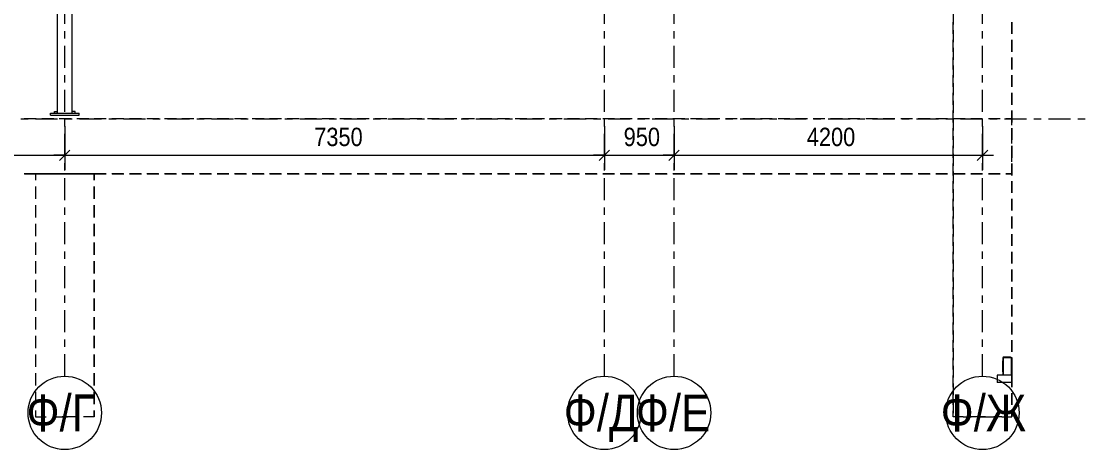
# Model space of a CAD drawing. Header units: millimetres. Extents: x -423 to 766, y -621 to 220.
# Drawn here: x -165.8 to -19.9, y -483.2 to -424.9 of the extents above; entities that cross this region are included whole.
import ezdxf

# ---------------------------------------------------------------- set-up
doc = ezdxf.new("R2010")
doc.units = ezdxf.units.MM
doc.linetypes.add('XKITLINE00', pattern=[0])
doc.linetypes.add('XKITLINE03', pattern=[6, 3, -1, 1, -1])
for name, color, linetype, lineweight in [('Part', 2, 'Continuous', 0), ('ReferenceModel', 1, 'Continuous', 0), ('S-GRID', 1, 'Continuous', 0), ('Z-DIMENSIONS', 1, 'Continuous', 0)]:
    doc.layers.add(name, color=color, linetype=linetype, lineweight=lineweight)
doc.styles.add('GOST type A', font='ARIAL.TTF')

msp = doc.modelspace()

# ---------------------------------------------------------------- linework, layer by layer
at = {"layer": 'Part', "linetype": 'XKITLINE00', "lineweight": 0}
for p, q in [((-160.9, -437.39), (-160.9, -412.39)), ((-158.9, -437.39), (-158.9, -412.39)), ((-161.85, -437.69), (-161.85, -437.39)), ((-161.85, -437.39), (-157.95, -437.39)), ((-161.85, -437.69), (-157.95, -437.69)), ((-161.3, -437.39), (-161.3, -437.19)), ((-161.3, -437.19), (-160.9, -437.19)), ((-158.5, -437.19), (-158.9, -437.19)), ((-158.5, -437.39), (-158.5, -437.19)), ((-157.95, -437.69), (-157.95, -437.39)), ((-32.1, -471.14), (-32.18, -471.14)), ((-32.18, -471.14), (-32.18, -472.64)), ((-32.1, -470.61), (-31.1, -470.61)), ((-32.1, -470.61), (-32.1, -470.69)), ((-32.1, -470.69), (-31.1, -470.69)), ((-32.1, -471.14), (-32.1, -470.69)), ((-32.1, -472.64), (-32.1, -471.14)), ((-30.94, -470.73), (-32.06, -470.73)), ((-32.06, -470.73), (-32.06, -473.05)), ((-31.1, -470.61), (-31.1, -470.69)), ((-31.1, -470.69), (-30.9, -470.69)), ((-30.94, -473.05), (-30.94, -470.73)), ((-30.9, -470.69), (-30.9, -473.09)), ((-32.18, -472.64), (-32.1, -472.64)), ((-32.1, -473.09), (-32.1, -472.64)), ((-30.9, -473.09), (-32.9, -473.09)), ((-32.9, -473.09), (-32.9, -474.09)), ((-30.9, -474.09), (-32.9, -474.09)), ((-32.06, -473.05), (-30.94, -473.05)), ((-30.9, -473.09), (-30.9, -474.09))]:
    msp.add_line(p, q, dxfattribs=at)
at = {"layer": 'ReferenceModel', "linetype": 'XKITLINE00', "lineweight": 0}
for p, q in [((-38.9, -423.71), (-38.9, -425.31)), ((-38.9, -423.71), (-38.9, -425.31)), ((-38.9, -426.62), (-38.9, -425.02)), ((-30.9, -426.62), (-30.9, -425.02)), ((-30.9, -425.02), (-30.9, -426.62)), ((-30.9, -426.62), (-30.9, -425.02)), ((-38.9, -426.11), (-38.9, -427.72)), ((-38.9, -426.11), (-38.9, -427.72)), ((-38.9, -429.03), (-38.9, -427.43)), ((-30.9, -429.03), (-30.9, -427.43)), ((-30.9, -427.43), (-30.9, -429.03)), ((-30.9, -429.03), (-30.9, -427.43)), ((-38.9, -428.52), (-38.9, -430.12)), ((-38.9, -428.52), (-38.9, -430.12)), ((-38.9, -431.44), (-38.9, -429.83)), ((-30.9, -431.44), (-30.9, -429.83)), ((-30.9, -429.83), (-30.9, -431.44)), ((-30.9, -431.44), (-30.9, -429.83)), ((-38.9, -430.93), (-38.9, -432.53)), ((-38.9, -430.93), (-38.9, -432.53)), ((-38.9, -433.84), (-38.9, -432.24)), ((-30.9, -433.84), (-30.9, -432.24)), ((-30.9, -432.24), (-30.9, -433.84)), ((-30.9, -433.84), (-30.9, -432.24)), ((-38.9, -433.33), (-38.9, -434.94)), ((-38.9, -433.33), (-38.9, -434.94)), ((-38.9, -436.25), (-38.9, -434.65)), ((-30.9, -436.25), (-30.9, -434.65)), ((-30.9, -434.65), (-30.9, -436.25)), ((-30.9, -436.25), (-30.9, -434.65)), ((-38.9, -435.74), (-38.9, -437.34)), ((-38.9, -435.74), (-38.9, -437.34)), ((-38.9, -438.66), (-38.9, -437.05)), ((-30.9, -438.66), (-30.9, -437.05)), ((-30.9, -437.05), (-30.9, -438.66)), ((-30.9, -438.66), (-30.9, -437.05)), ((-163.84, -438.19), (-165.43, -438.19)), ((-163.79, -438.19), (-165.38, -438.19)), ((-161.45, -438.19), (-163.04, -438.19)), ((-161.4, -438.19), (-162.99, -438.19)), ((-159.06, -438.19), (-160.65, -438.19)), ((-159.01, -438.19), (-160.6, -438.19)), ((-156.67, -438.19), (-158.26, -438.19)), ((-156.63, -438.19), (-158.22, -438.19)), ((-154.28, -438.19), (-155.88, -438.19)), ((-154.24, -438.19), (-155.83, -438.19)), ((-151.9, -438.19), (-153.49, -438.19)), ((-151.85, -438.19), (-153.44, -438.19)), ((-149.51, -438.19), (-151.1, -438.19)), ((-149.46, -438.19), (-151.06, -438.19)), ((-147.12, -438.19), (-148.71, -438.19)), ((-147.08, -438.19), (-148.67, -438.19)), ((-144.73, -438.19), (-146.32, -438.19)), ((-144.69, -438.19), (-146.28, -438.19)), ((-142.34, -438.19), (-143.94, -438.19)), ((-142.3, -438.19), (-143.89, -438.19)), ((-139.96, -438.19), (-141.55, -438.19)), ((-139.92, -438.19), (-141.51, -438.19)), ((-137.57, -438.19), (-139.16, -438.19)), ((-137.53, -438.19), (-139.12, -438.19)), ((-135.18, -438.19), (-136.77, -438.19)), ((-135.14, -438.19), (-136.73, -438.19)), ((-132.79, -438.19), (-134.38, -438.19)), ((-132.75, -438.19), (-134.34, -438.19)), ((-130.4, -438.19), (-132, -438.19)), ((-130.37, -438.19), (-131.96, -438.19)), ((-128.02, -438.19), (-129.61, -438.19)), ((-127.98, -438.19), (-129.57, -438.19)), ((-125.63, -438.19), (-127.22, -438.19)), ((-125.59, -438.19), (-127.18, -438.19)), ((-123.24, -438.19), (-124.83, -438.19)), ((-123.2, -438.19), (-124.8, -438.19)), ((-120.85, -438.19), (-122.44, -438.19)), ((-120.82, -438.19), (-122.41, -438.19)), ((-118.46, -438.19), (-120.06, -438.19)), ((-118.43, -438.19), (-120.02, -438.19)), ((-116.08, -438.19), (-117.67, -438.19)), ((-116.04, -438.19), (-117.63, -438.19)), ((-113.69, -438.19), (-115.28, -438.19)), ((-113.66, -438.19), (-115.25, -438.19)), ((-111.3, -438.19), (-112.89, -438.19)), ((-111.27, -438.19), (-112.86, -438.19)), ((-108.91, -438.19), (-110.5, -438.19)), ((-108.88, -438.19), (-110.47, -438.19)), ((-106.52, -438.19), (-108.12, -438.19)), ((-106.49, -438.19), (-108.09, -438.19)), ((-104.14, -438.19), (-105.73, -438.19)), ((-104.11, -438.19), (-105.7, -438.19)), ((-101.75, -438.19), (-103.34, -438.19)), ((-101.72, -438.19), (-103.31, -438.19)), ((-99.36, -438.19), (-100.95, -438.19)), ((-99.33, -438.19), (-100.92, -438.19)), ((-96.97, -438.19), (-98.56, -438.19)), ((-96.95, -438.19), (-98.54, -438.19)), ((-94.58, -438.19), (-96.18, -438.19)), ((-94.56, -438.19), (-96.15, -438.19)), ((-92.19, -438.19), (-93.79, -438.19)), ((-92.17, -438.19), (-93.76, -438.19)), ((-89.81, -438.19), (-91.4, -438.19)), ((-89.78, -438.19), (-91.38, -438.19)), ((-87.42, -438.19), (-89.01, -438.19)), ((-87.4, -438.19), (-88.99, -438.19)), ((-85.03, -438.19), (-86.62, -438.19)), ((-85.01, -438.19), (-86.6, -438.19)), ((-82.64, -438.19), (-84.23, -438.19)), ((-82.62, -438.19), (-84.21, -438.19)), ((-80.25, -438.19), (-81.85, -438.19)), ((-80.24, -438.19), (-81.83, -438.19)), ((-77.87, -438.19), (-79.46, -438.19)), ((-77.85, -438.19), (-79.44, -438.19)), ((-75.48, -438.19), (-77.07, -438.19)), ((-75.46, -438.19), (-77.05, -438.19)), ((-73.09, -438.19), (-74.68, -438.19)), ((-73.07, -438.19), (-74.67, -438.19)), ((-70.7, -438.19), (-72.29, -438.19)), ((-70.69, -438.19), (-72.28, -438.19)), ((-68.31, -438.19), (-69.91, -438.19)), ((-68.3, -438.19), (-69.89, -438.19)), ((-65.93, -438.19), (-67.52, -438.19)), ((-65.91, -438.19), (-67.5, -438.19)), ((-63.54, -438.19), (-65.13, -438.19)), ((-63.53, -438.19), (-65.12, -438.19)), ((-61.15, -438.19), (-62.74, -438.19)), ((-61.14, -438.19), (-62.73, -438.19)), ((-58.76, -438.19), (-60.35, -438.19)), ((-58.75, -438.19), (-60.34, -438.19)), ((-56.37, -438.19), (-57.97, -438.19)), ((-56.36, -438.19), (-57.96, -438.19)), ((-53.99, -438.19), (-55.58, -438.19)), ((-53.98, -438.19), (-55.57, -438.19)), ((-51.6, -438.19), (-53.19, -438.19)), ((-51.59, -438.19), (-53.18, -438.19)), ((-49.21, -438.19), (-50.8, -438.19)), ((-49.2, -438.19), (-50.79, -438.19)), ((-46.82, -438.19), (-48.41, -438.19)), ((-46.82, -438.19), (-48.41, -438.19)), ((-44.43, -438.19), (-46.03, -438.19)), ((-44.43, -438.19), (-46.02, -438.19)), ((-42.05, -438.19), (-43.64, -438.19)), ((-42.04, -438.19), (-43.63, -438.19)), ((-39.66, -438.19), (-41.25, -438.19)), ((-39.65, -438.19), (-41.25, -438.19)), ((-38.9, -438.15), (-38.9, -439.75)), ((-38.9, -438.15), (-38.9, -439.75)), ((-37.27, -438.19), (-38.86, -438.19)), ((-37.27, -438.19), (-38.86, -438.19)), ((-34.88, -438.19), (-36.47, -438.19)), ((-34.88, -438.19), (-36.47, -438.19)), ((-32.49, -438.19), (-34.09, -438.19)), ((-32.49, -438.19), (-34.08, -438.19)), ((-30.9, -438.19), (-31.7, -438.19)), ((-30.9, -438.19), (-31.7, -438.19)), ((-30.9, -438.19), (-30.9, -438.19)), ((-30.9, -439.03), (-30.9, -438.19)), ((-30.9, -439.01), (-30.9, -438.19)), ((-38.9, -441.06), (-38.9, -439.46)), ((-38.9, -440.55), (-38.9, -442.16)), ((-38.9, -440.55), (-38.9, -442.16)), ((-30.9, -441.06), (-30.9, -439.46)), ((-30.9, -439.46), (-30.9, -441.06)), ((-30.9, -441.06), (-30.9, -439.46)), ((-30.9, -441.48), (-30.9, -439.83)), ((-30.9, -441.53), (-30.9, -439.86)), ((-38.9, -443.47), (-38.9, -441.87)), ((-30.9, -443.47), (-30.9, -441.87)), ((-30.9, -441.87), (-30.9, -443.47)), ((-30.9, -443.47), (-30.9, -441.87)), ((-38.9, -442.96), (-38.9, -444.56)), ((-38.9, -442.96), (-38.9, -444.56)), ((-30.9, -443.94), (-30.9, -442.3)), ((-30.9, -444.03), (-30.9, -442.36)), ((-38.9, -445.88), (-38.9, -444.27)), ((-30.9, -445.88), (-30.9, -444.27)), ((-30.9, -444.27), (-30.9, -445.88)), ((-30.9, -445.88), (-30.9, -444.27)), ((-30.9, -445.58), (-30.9, -444.76)), ((-30.9, -445.69), (-30.9, -444.86)), ((-163.84, -445.69), (-165.43, -445.69)), ((-165.38, -445.69), (-163.79, -445.69)), ((-163.01, -445.69), (-163.9, -445.69)), ((-163.9, -445.69), (-163.9, -446.54)), ((-163.01, -445.69), (-163.9, -445.69)), ((-163.9, -445.69), (-163.9, -446.54)), ((-163.9, -445.69), (-163.01, -445.69)), ((-163.9, -445.69), (-163.9, -446.54)), ((-161.45, -445.69), (-163.04, -445.69)), ((-162.99, -445.69), (-161.4, -445.69)), ((-160.35, -445.69), (-162.12, -445.69)), ((-160.35, -445.69), (-162.12, -445.69)), ((-162.12, -445.69), (-160.35, -445.69)), ((-159.06, -445.69), (-160.65, -445.69)), ((-160.6, -445.69), (-159.01, -445.69)), ((-157.68, -445.69), (-159.46, -445.69)), ((-157.68, -445.69), (-159.46, -445.69)), ((-159.46, -445.69), (-157.68, -445.69)), ((-156.67, -445.69), (-158.26, -445.69)), ((-158.22, -445.69), (-156.63, -445.69)), ((-155.9, -445.69), (-156.79, -445.69)), ((-155.9, -445.69), (-156.79, -445.69)), ((-156.79, -445.69), (-155.9, -445.69)), ((-155.9, -445.69), (-155.9, -446.54)), ((-155.9, -445.69), (-155.9, -446.54)), ((-155.9, -446.54), (-155.9, -445.69)), ((-154.28, -445.69), (-155.88, -445.69)), ((-155.83, -445.69), (-154.24, -445.69)), ((-151.9, -445.69), (-153.49, -445.69)), ((-153.44, -445.69), (-151.85, -445.69)), ((-149.51, -445.69), (-151.1, -445.69)), ((-151.06, -445.69), (-149.46, -445.69)), ((-147.12, -445.69), (-148.71, -445.69)), ((-148.67, -445.69), (-147.08, -445.69)), ((-144.73, -445.69), (-146.32, -445.69)), ((-146.28, -445.69), (-144.69, -445.69)), ((-142.34, -445.69), (-143.94, -445.69)), ((-143.89, -445.69), (-142.3, -445.69)), ((-139.96, -445.69), (-141.55, -445.69)), ((-141.51, -445.69), (-139.92, -445.69)), ((-137.57, -445.69), (-139.16, -445.69)), ((-139.12, -445.69), (-137.53, -445.69)), ((-135.18, -445.69), (-136.77, -445.69)), ((-136.73, -445.69), (-135.14, -445.69)), ((-132.79, -445.69), (-134.38, -445.69)), ((-134.34, -445.69), (-132.75, -445.69)), ((-130.4, -445.69), (-132, -445.69)), ((-131.96, -445.69), (-130.37, -445.69)), ((-128.02, -445.69), (-129.61, -445.69)), ((-129.57, -445.69), (-127.98, -445.69)), ((-125.63, -445.69), (-127.22, -445.69)), ((-127.18, -445.69), (-125.59, -445.69)), ((-123.24, -445.69), (-124.83, -445.69)), ((-124.8, -445.69), (-123.2, -445.69)), ((-120.85, -445.69), (-122.44, -445.69)), ((-122.41, -445.69), (-120.82, -445.69)), ((-118.46, -445.69), (-120.06, -445.69)), ((-120.02, -445.69), (-118.43, -445.69)), ((-116.08, -445.69), (-117.67, -445.69)), ((-117.63, -445.69), (-116.04, -445.69)), ((-113.69, -445.69), (-115.28, -445.69)), ((-115.25, -445.69), (-113.66, -445.69)), ((-111.3, -445.69), (-112.89, -445.69)), ((-112.86, -445.69), (-111.27, -445.69)), ((-108.91, -445.69), (-110.5, -445.69)), ((-110.47, -445.69), (-108.88, -445.69)), ((-106.52, -445.69), (-108.12, -445.69)), ((-108.09, -445.69), (-106.49, -445.69)), ((-104.14, -445.69), (-105.73, -445.69)), ((-105.7, -445.69), (-104.11, -445.69)), ((-101.75, -445.69), (-103.34, -445.69)), ((-103.31, -445.69), (-101.72, -445.69)), ((-99.36, -445.69), (-100.95, -445.69)), ((-100.92, -445.69), (-99.33, -445.69)), ((-96.97, -445.69), (-98.56, -445.69)), ((-98.54, -445.69), (-96.95, -445.69)), ((-94.58, -445.69), (-96.18, -445.69)), ((-96.15, -445.69), (-94.56, -445.69)), ((-92.19, -445.69), (-93.79, -445.69)), ((-93.76, -445.69), (-92.17, -445.69)), ((-89.81, -445.69), (-91.4, -445.69)), ((-91.38, -445.69), (-89.78, -445.69)), ((-87.42, -445.69), (-89.01, -445.69)), ((-88.99, -445.69), (-87.4, -445.69)), ((-85.03, -445.69), (-86.62, -445.69)), ((-86.6, -445.69), (-85.01, -445.69)), ((-82.64, -445.69), (-84.23, -445.69)), ((-84.21, -445.69), (-82.62, -445.69)), ((-80.25, -445.69), (-81.85, -445.69)), ((-81.83, -445.69), (-80.24, -445.69)), ((-77.87, -445.69), (-79.46, -445.69)), ((-79.44, -445.69), (-77.85, -445.69)), ((-75.48, -445.69), (-77.07, -445.69)), ((-77.05, -445.69), (-75.46, -445.69)), ((-73.09, -445.69), (-74.68, -445.69)), ((-74.67, -445.69), (-73.07, -445.69)), ((-70.7, -445.69), (-72.29, -445.69)), ((-72.28, -445.69), (-70.69, -445.69)), ((-68.31, -445.69), (-69.91, -445.69)), ((-69.89, -445.69), (-68.3, -445.69)), ((-65.93, -445.69), (-67.52, -445.69)), ((-67.5, -445.69), (-65.91, -445.69)), ((-63.54, -445.69), (-65.13, -445.69)), ((-65.12, -445.69), (-63.53, -445.69)), ((-61.15, -445.69), (-62.74, -445.69)), ((-62.73, -445.69), (-61.14, -445.69)), ((-58.76, -445.69), (-60.35, -445.69)), ((-60.34, -445.69), (-58.75, -445.69)), ((-56.37, -445.69), (-57.97, -445.69)), ((-57.96, -445.69), (-56.36, -445.69)), ((-53.99, -445.69), (-55.58, -445.69)), ((-55.57, -445.69), (-53.98, -445.69)), ((-51.6, -445.69), (-53.19, -445.69)), ((-53.18, -445.69), (-51.59, -445.69)), ((-49.21, -445.69), (-50.8, -445.69)), ((-50.79, -445.69), (-49.2, -445.69)), ((-46.82, -445.69), (-48.41, -445.69)), ((-48.41, -445.69), (-46.82, -445.69)), ((-44.43, -445.69), (-46.03, -445.69)), ((-46.02, -445.69), (-44.43, -445.69)), ((-42.05, -445.69), (-43.64, -445.69)), ((-43.63, -445.69), (-42.04, -445.69)), ((-39.66, -445.69), (-41.25, -445.69)), ((-41.25, -445.69), (-39.65, -445.69)), ((-38.9, -445.37), (-38.9, -446.97)), ((-38.9, -445.37), (-38.9, -446.97)), ((-37.27, -445.69), (-38.86, -445.69)), ((-38.86, -445.69), (-37.27, -445.69)), ((-34.88, -445.69), (-36.47, -445.69)), ((-36.47, -445.69), (-34.88, -445.69)), ((-32.49, -445.69), (-34.09, -445.69)), ((-34.08, -445.69), (-32.49, -445.69)), ((-30.9, -445.69), (-31.7, -445.69)), ((-31.7, -445.69), (-30.9, -445.69)), ((-30.9, -445.58), (-30.9, -445.69)), ((-30.9, -445.58), (-30.9, -445.69)), ((-30.9, -445.69), (-30.9, -445.69)), ((-163.9, -447.39), (-163.9, -449.09)), ((-163.9, -447.39), (-163.9, -449.09)), ((-163.9, -447.39), (-163.9, -449.09)), ((-155.9, -447.39), (-155.9, -449.09)), ((-155.9, -447.39), (-155.9, -449.09)), ((-155.9, -449.09), (-155.9, -447.39)), ((-38.9, -448.28), (-38.9, -446.68)), ((-38.9, -447.77), (-38.9, -449.38)), ((-38.9, -447.77), (-38.9, -449.38)), ((-30.9, -448.28), (-30.9, -446.68)), ((-30.9, -446.68), (-30.9, -448.28)), ((-30.9, -448.28), (-30.9, -446.68)), ((-38.9, -450.69), (-38.9, -449.09)), ((-30.9, -450.69), (-30.9, -449.09)), ((-30.9, -449.09), (-30.9, -450.69)), ((-30.9, -450.69), (-30.9, -449.09)), ((-163.9, -449.93), (-163.9, -451.63)), ((-163.9, -449.93), (-163.9, -451.63)), ((-163.9, -449.93), (-163.9, -451.63)), ((-155.9, -449.93), (-155.9, -451.63)), ((-155.9, -449.93), (-155.9, -451.63)), ((-155.9, -451.63), (-155.9, -449.93)), ((-38.9, -450.18), (-38.9, -451.78)), ((-38.9, -450.18), (-38.9, -451.78)), ((-38.9, -453.1), (-38.9, -451.49)), ((-30.9, -453.1), (-30.9, -451.49)), ((-30.9, -451.49), (-30.9, -453.1)), ((-30.9, -453.1), (-30.9, -451.49)), ((-163.9, -452.48), (-163.9, -454.17)), ((-163.9, -452.48), (-163.9, -454.17)), ((-163.9, -452.48), (-163.9, -454.17)), ((-155.9, -452.48), (-155.9, -454.17)), ((-155.9, -452.48), (-155.9, -454.17)), ((-155.9, -454.17), (-155.9, -452.48)), ((-38.9, -452.59), (-38.9, -454.19)), ((-38.9, -452.59), (-38.9, -454.19)), ((-163.9, -455.02), (-163.9, -456.72)), ((-163.9, -455.02), (-163.9, -456.72)), ((-163.9, -455.02), (-163.9, -456.72)), ((-155.9, -455.02), (-155.9, -456.72)), ((-155.9, -455.02), (-155.9, -456.72)), ((-155.9, -456.72), (-155.9, -455.02)), ((-38.9, -455.5), (-38.9, -453.9)), ((-38.9, -454.99), (-38.9, -456.6)), ((-38.9, -454.99), (-38.9, -456.6)), ((-30.9, -455.5), (-30.9, -453.9)), ((-30.9, -453.9), (-30.9, -455.5)), ((-30.9, -455.5), (-30.9, -453.9)), ((-38.9, -457.91), (-38.9, -456.31)), ((-30.9, -457.91), (-30.9, -456.31)), ((-30.9, -456.31), (-30.9, -457.91)), ((-30.9, -457.91), (-30.9, -456.31)), ((-163.9, -457.57), (-163.9, -459.26)), ((-163.9, -457.57), (-163.9, -459.26)), ((-163.9, -457.57), (-163.9, -459.26)), ((-155.9, -457.57), (-155.9, -459.26)), ((-155.9, -457.57), (-155.9, -459.26)), ((-155.9, -459.26), (-155.9, -457.57)), ((-38.9, -457.4), (-38.9, -459)), ((-38.9, -457.4), (-38.9, -459)), ((-38.9, -460.32), (-38.9, -458.71)), ((-30.9, -460.32), (-30.9, -458.71)), ((-30.9, -458.71), (-30.9, -460.32)), ((-30.9, -460.32), (-30.9, -458.71)), ((-163.9, -460.11), (-163.9, -461.81)), ((-163.9, -460.11), (-163.9, -461.81)), ((-163.9, -460.11), (-163.9, -461.81)), ((-155.9, -460.11), (-155.9, -461.81)), ((-155.9, -460.11), (-155.9, -461.81)), ((-155.9, -461.81), (-155.9, -460.11)), ((-38.9, -459.81), (-38.9, -461.41)), ((-38.9, -459.81), (-38.9, -461.41)), ((-38.9, -462.72), (-38.9, -461.12)), ((-38.9, -462.21), (-38.9, -463.82)), ((-38.9, -462.21), (-38.9, -463.82)), ((-30.9, -462.72), (-30.9, -461.12)), ((-30.9, -461.12), (-30.9, -462.72)), ((-30.9, -462.72), (-30.9, -461.12)), ((-163.9, -462.65), (-163.9, -464.35)), ((-163.9, -462.65), (-163.9, -464.35)), ((-163.9, -462.65), (-163.9, -464.35)), ((-155.9, -462.65), (-155.9, -464.35)), ((-155.9, -462.65), (-155.9, -464.35)), ((-155.9, -464.35), (-155.9, -462.65)), ((-38.9, -465.13), (-38.9, -463.53)), ((-30.9, -465.13), (-30.9, -463.53)), ((-30.9, -463.53), (-30.9, -465.13)), ((-30.9, -465.13), (-30.9, -463.53)), ((-163.9, -465.2), (-163.9, -466.89)), ((-163.9, -465.2), (-163.9, -466.89)), ((-163.9, -465.2), (-163.9, -466.89)), ((-155.9, -465.2), (-155.9, -466.89)), ((-155.9, -465.2), (-155.9, -466.89)), ((-155.9, -466.89), (-155.9, -465.2)), ((-38.9, -464.62), (-38.9, -466.22)), ((-38.9, -464.62), (-38.9, -466.22)), ((-38.9, -467.54), (-38.9, -465.93)), ((-30.9, -467.54), (-30.9, -465.93)), ((-30.9, -465.93), (-30.9, -467.54)), ((-30.9, -467.54), (-30.9, -465.93)), ((-163.9, -467.74), (-163.9, -469.44)), ((-163.9, -467.74), (-163.9, -469.44)), ((-163.9, -467.74), (-163.9, -469.44)), ((-155.9, -467.74), (-155.9, -469.44)), ((-155.9, -467.74), (-155.9, -469.44)), ((-155.9, -469.44), (-155.9, -467.74)), ((-38.9, -467.03), (-38.9, -468.63)), ((-38.9, -467.03), (-38.9, -468.63)), ((-38.9, -469.94), (-38.9, -468.34)), ((-38.9, -469.43), (-38.9, -471.04)), ((-38.9, -469.43), (-38.9, -471.04)), ((-30.9, -469.94), (-30.9, -468.34)), ((-30.9, -468.34), (-30.9, -469.94)), ((-30.9, -469.94), (-30.9, -468.34)), ((-163.9, -470.29), (-163.9, -471.98)), ((-163.9, -470.29), (-163.9, -471.98)), ((-163.9, -470.29), (-163.9, -471.98)), ((-155.9, -470.29), (-155.9, -471.98)), ((-155.9, -470.29), (-155.9, -471.98)), ((-155.9, -471.98), (-155.9, -470.29)), ((-38.9, -472.35), (-38.9, -470.75)), ((-30.9, -472.35), (-30.9, -470.75)), ((-30.9, -470.75), (-30.9, -472.35)), ((-30.9, -472.35), (-30.9, -470.75)), ((-38.9, -471.84), (-38.9, -473.44)), ((-38.9, -471.84), (-38.9, -473.44)), ((-163.9, -472.83), (-163.9, -474.53)), ((-163.9, -472.83), (-163.9, -474.53)), ((-163.9, -472.83), (-163.9, -474.53)), ((-155.9, -472.83), (-155.9, -474.53)), ((-155.9, -472.83), (-155.9, -474.53)), ((-155.9, -474.53), (-155.9, -472.83)), ((-38.9, -474.76), (-38.9, -473.15)), ((-30.9, -474.76), (-30.9, -473.15)), ((-30.9, -473.15), (-30.9, -474.76)), ((-30.9, -474.76), (-30.9, -473.15)), ((-163.9, -475.38), (-163.9, -477.07)), ((-163.9, -475.38), (-163.9, -477.07)), ((-163.9, -475.38), (-163.9, -477.07)), ((-155.9, -475.38), (-155.9, -477.07)), ((-155.9, -475.38), (-155.9, -477.07)), ((-155.9, -477.07), (-155.9, -475.38)), ((-38.9, -474.25), (-38.9, -475.85)), ((-38.9, -474.25), (-38.9, -475.85)), ((-38.9, -477.16), (-38.9, -475.56)), ((-30.9, -477.16), (-30.9, -475.56)), ((-30.9, -475.56), (-30.9, -477.16)), ((-30.9, -477.16), (-30.9, -475.56)), ((-38.9, -476.65), (-38.9, -478.26)), ((-38.9, -476.65), (-38.9, -478.26)), ((-163.9, -477.92), (-163.9, -478.77)), ((-163.9, -477.92), (-163.9, -478.77)), ((-163.9, -477.92), (-163.9, -478.77)), ((-155.9, -477.92), (-155.9, -478.77)), ((-155.9, -477.92), (-155.9, -478.77)), ((-155.9, -478.77), (-155.9, -477.92)), ((-38.9, -478.77), (-38.9, -477.97)), ((-30.9, -478.77), (-30.9, -477.97)), ((-30.9, -477.97), (-30.9, -478.77)), ((-30.9, -478.77), (-30.9, -477.97)), ((-163.9, -478.77), (-162.69, -478.77)), ((-163.9, -478.77), (-162.44, -478.77)), ((-161.48, -478.77), (-160.27, -478.77)), ((-160.99, -478.77), (-159.53, -478.77)), ((-158.82, -478.77), (-160.27, -478.77)), ((-158.32, -478.77), (-159.53, -478.77)), ((-155.9, -478.77), (-157.36, -478.77)), ((-155.9, -478.77), (-157.11, -478.77)), ((-37.79, -478.77), (-38.9, -478.77)), ((-37.55, -478.77), (-38.9, -478.77)), ((-37.55, -478.77), (-36.44, -478.77)), ((-34.47, -478.77), (-36.69, -478.77)), ((-35.33, -478.77), (-33.12, -478.77)), ((-32.25, -478.77), (-33.36, -478.77)), ((-32.25, -478.77), (-30.9, -478.77)), ((-32.01, -478.77), (-30.9, -478.77))]:
    msp.add_line(p, q, dxfattribs=at)
at = {"layer": 'S-GRID', "linetype": 'XKITLINE03', "lineweight": 0}
for p, q in [((-159.9, -473.24), (-159.9, -316.59)), ((-86.4, -473.24), (-86.4, -316.59)), ((-76.9, -473.24), (-76.9, -316.59)), ((-34.9, -473.24), (-34.9, -316.59)), ((-361.9, -438.19), (-19.9, -438.19))]:
    msp.add_line(p, q, dxfattribs=at)
at = {"layer": 'S-GRID', "linetype": 'XKITLINE00', "lineweight": 0}
for centre in [(-159.9, -478.24), (-86.4, -478.24), (-76.9, -478.24), (-34.9, -478.24)]:
    msp.add_circle(centre, 5, dxfattribs=at)
at = {"layer": 'Z-DIMENSIONS', "linetype": 'XKITLINE00', "lineweight": 0}
for p, q in [((-159.9, -439.19), (-159.9, -445.14)), ((-159.9, -439.19), (-159.9, -445.14)), ((-86.4, -439.19), (-86.4, -445.14)), ((-86.4, -439.19), (-86.4, -445.14)), ((-76.9, -439.19), (-76.9, -445.14)), ((-76.9, -439.19), (-76.9, -445.14)), ((-34.9, -439.19), (-34.9, -445.14)), ((-231.9, -443.14), (-159.9, -443.14)), ((-159.9, -443.14), (-161.4, -443.14)), ((-159.19, -442.43), (-160.61, -443.84)), ((-159.19, -442.43), (-160.61, -443.84)), ((-159.9, -443.14), (-86.4, -443.14)), ((-159.9, -443.14), (-158.4, -443.14)), ((-86.4, -443.14), (-87.9, -443.14)), ((-85.69, -442.43), (-87.11, -443.84)), ((-85.69, -442.43), (-87.11, -443.84)), ((-86.4, -443.14), (-76.9, -443.14)), ((-86.4, -443.14), (-84.9, -443.14)), ((-76.9, -443.14), (-78.4, -443.14)), ((-76.19, -442.43), (-77.61, -443.84)), ((-76.19, -442.43), (-77.61, -443.84)), ((-76.9, -443.14), (-34.9, -443.14)), ((-76.9, -443.14), (-75.4, -443.14)), ((-34.19, -442.43), (-35.61, -443.84)), ((-34.9, -443.14), (-33.4, -443.14))]:
    msp.add_line(p, q, dxfattribs=at)
at = {"layer": 'Z-DIMENSIONS'}
for p in [(-159.9, -443.14), (-159.9, -443.14), (-86.4, -443.14), (-86.4, -443.14), (-76.9, -443.14), (-76.9, -443.14), (-34.9, -443.14)]:
    msp.add_point(p, dxfattribs=at)

# ---------------------------------------------------------------- texts
at = {"layer": 'S-GRID', "style": 'GOST type A', "width": 0.85}
for s, p in [('Ф/Г', (-165.12, -480.74)), ('Ф/Д', (-91.94, -480.74)), ('Ф/Е', (-82.12, -480.74)), ('Ф/Ж', (-40.6, -480.74))]:
    msp.add_text(s, height=5, dxfattribs=at).set_placement(p)
at = {"layer": 'Z-DIMENSIONS', "style": 'GOST type A', "width": 0.85}
for s, p in [('7350', (-125.92, -441.89)), ('950', (-83.77, -441.89)), ('4200', (-58.83, -441.89))]:
    msp.add_text(s, height=2.5, dxfattribs=at).set_placement(p)

doc.saveas('drawing.dxf')
